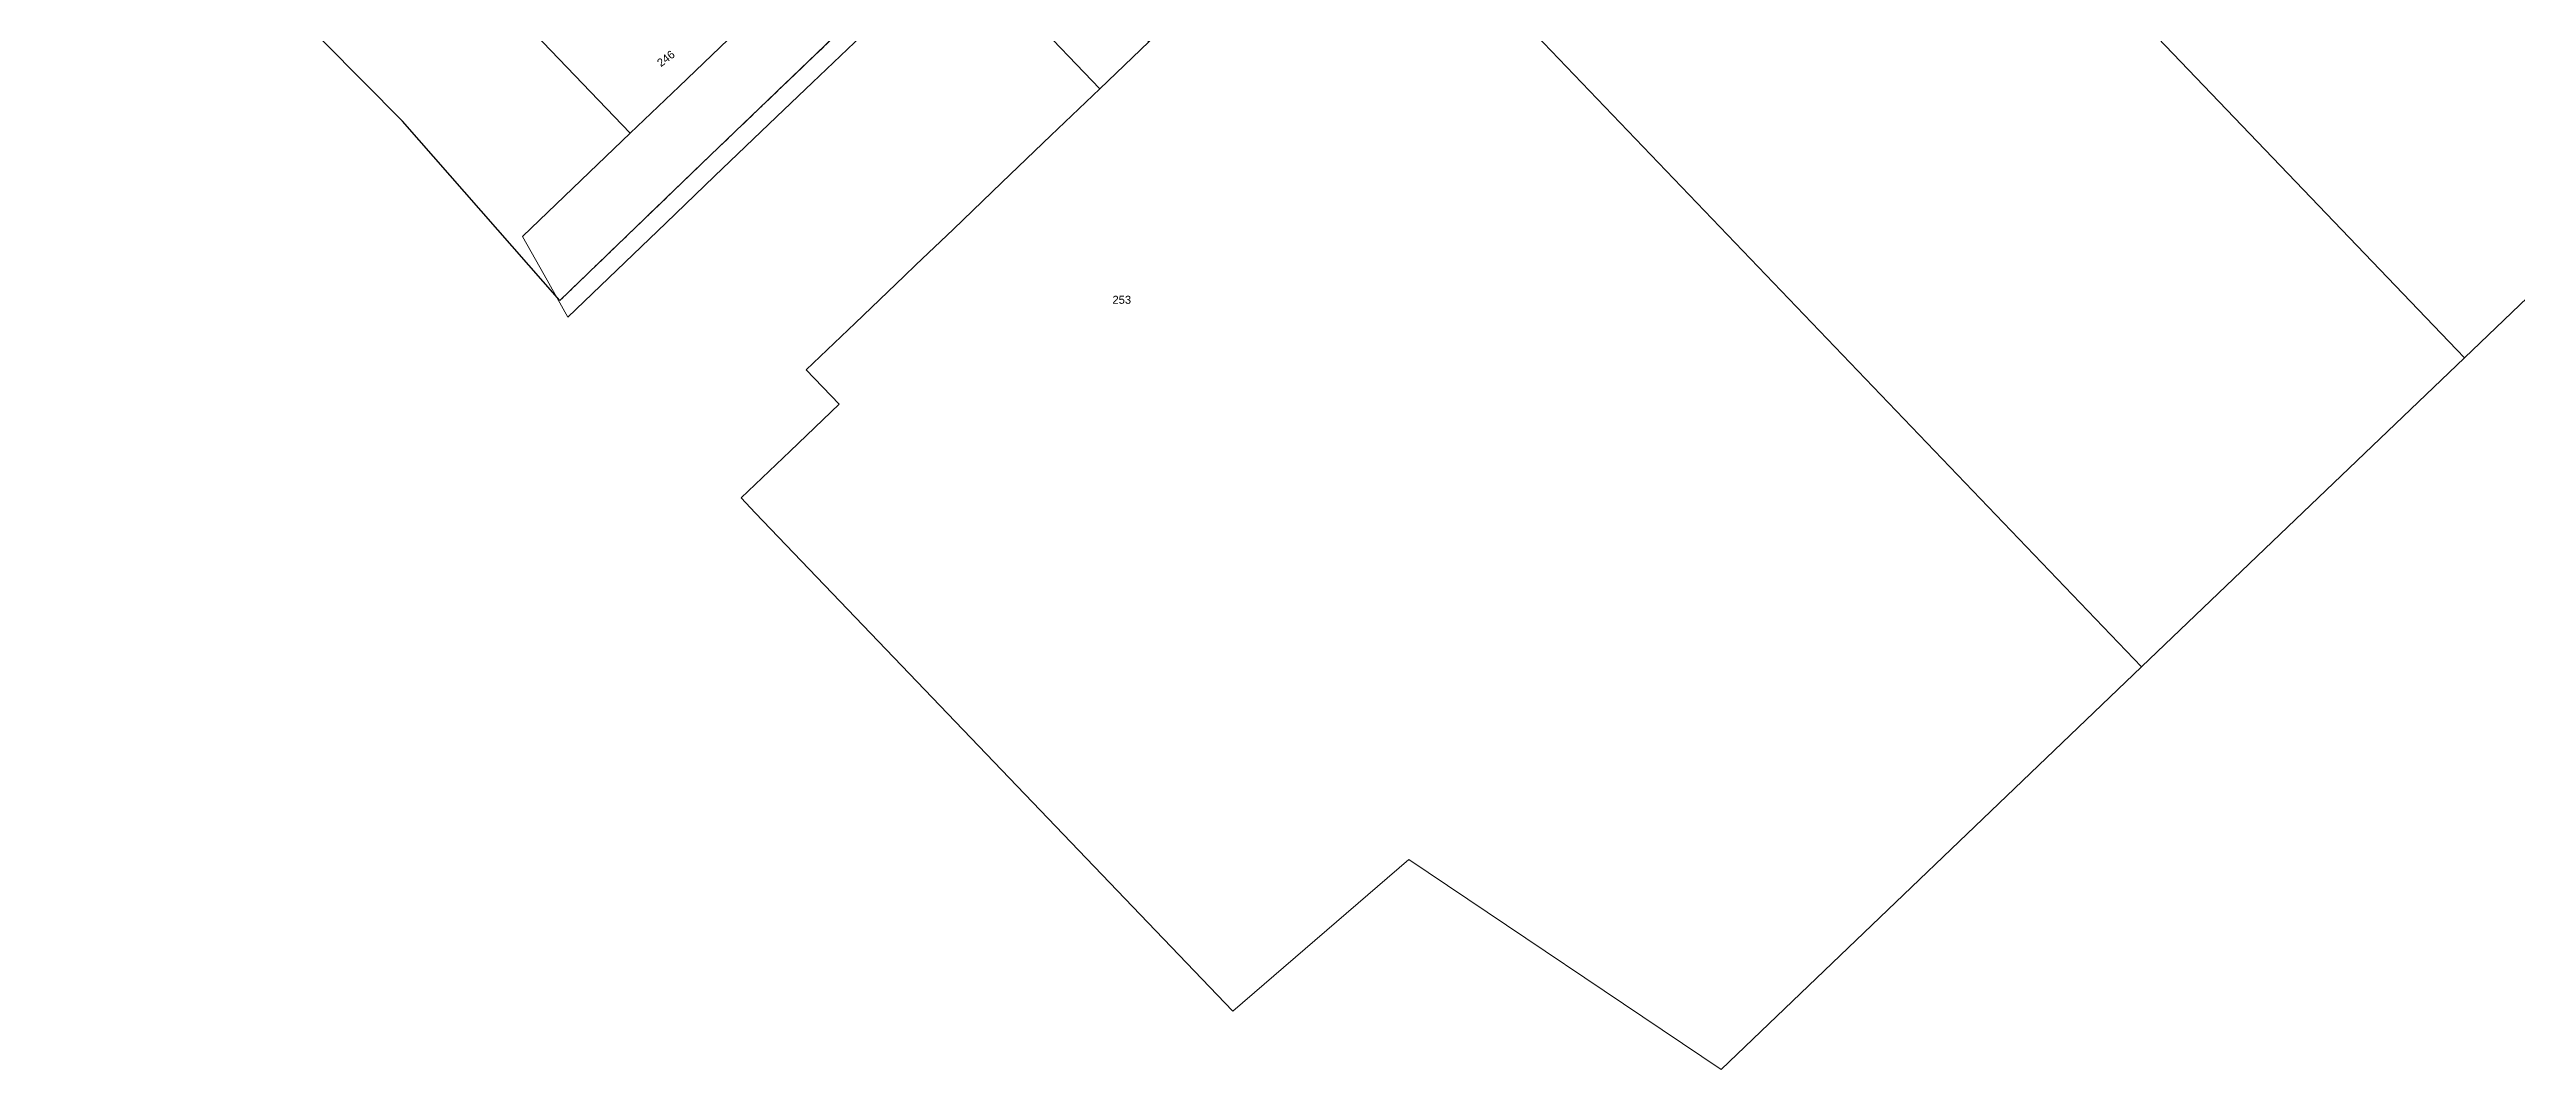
# Model space of a CAD drawing. Header units: metres. Extents: x 249598 to 250736, y 6276356 to 6277377.
# Drawn here: x 249670 to 250225, y 6276356 to 6276586 of the extents above; entities that cross this region are included whole.
import ezdxf

# ---------------------------------------------------------------- set-up
doc = ezdxf.new("R2010")
doc.units = ezdxf.units.M
doc.linetypes.add('Cable Exist OH', pattern=[1, 1, 0])
doc.layers.add('Cadastre Land Parcels_SP_EXT', color=9, linetype='Continuous', lineweight=5)
doc.layers.add('Cadastre Roads_SP_EXT', color=9, linetype='Continuous', lineweight=5)
doc.layers.add('Mains_HV_EXT', color=7, linetype='Continuous')
doc.layers.add('Mains_SL_EXT', color=7, linetype='Continuous')
doc.styles.get("Standard").update_dxf_attribs({"font": 'arial.ttf'})
doc.linetypes.add('Cable E OH', pattern='A,9.4,["E",Standard,S=1.7,R=0,X=0,Y=-1],0', length=9.4)

msp = doc.modelspace()

# ---------------------------------------------------------------- linework, layer by layer
at = {"layer": 'Cadastre Land Parcels_SP_EXT', "linetype": 'Continuous'}
for points in [[(250285.66, 6276585.94), (250076.9, 6276803.87), (250004.25, 6276734.28), (250213, 6276516.35), (250285.66, 6276585.94)], [(250213, 6276516.35), (250004.25, 6276734.28), (249931.61, 6276664.7), (250140.34, 6276446.76), (250213, 6276516.35)], [(250140.34, 6276446.76), (249931.61, 6276664.7), (249918.4, 6276652.06), (249949.99, 6276619.04), (249938.99, 6276608.49), (249927.99, 6276597.95), (249916.98, 6276587.41), (249905.97, 6276576.86), (249894.96, 6276566.32), (249883.95, 6276555.77), (249872.97, 6276545.23), (249864.61, 6276537.21), (249861.96, 6276534.68), (249850.93, 6276524.14), (249839.92, 6276513.59), (249847.33, 6276505.89), (249836.29, 6276495.34), (249825.31, 6276484.8), (249828.48, 6276481.47), (249935.92, 6276369.31), (249975.53, 6276403.42), (250045.76, 6276356.16), (250140.34, 6276446.76)], [(249811.34, 6276577.39), (249822.36, 6276587.93), (249792.04, 6276619.66), (249781.01, 6276609.04), (249770.01, 6276598.55), (249800.33, 6276566.85), (249811.34, 6276577.39)], [(249916.98, 6276587.41), (249885.38, 6276620.43), (249874.37, 6276609.88), (249905.97, 6276576.86), (249916.98, 6276587.41)]]:
    msp.add_lwpolyline(points, close=True, dxfattribs=at)
at = {"layer": 'Cadastre Roads_SP_EXT', "linetype": 'Continuous'}
msp.add_lwpolyline([(249822.36, 6276587.93), (249811.34, 6276577.39), (249800.33, 6276566.85), (249789.33, 6276556.3), (249776.11, 6276543.65), (249780.98, 6276534.98), (249786.3, 6276525.49), (249797.31, 6276536.06), (249797.31, 6276536.06), (249808.32, 6276546.62), (249819.33, 6276557.16), (249833.27, 6276570.53), (249841.34, 6276578.26), (249852.35, 6276588.8)], dxfattribs=at)
at = {"layer": 'Mains_HV_EXT', "linetype": 'Cable E OH'}
msp.add_lwpolyline([(249966.35, 6276703.61), (249937.97, 6276676.43), (249937.97, 6276676.43), (249904.74, 6276644.61), (249904.74, 6276644.61), (249882.51, 6276623.32), (249882.51, 6276623.32), (249849.69, 6276591.88), (249849.69, 6276591.88), (249816.56, 6276560.14), (249784.5, 6276529.21), (249749.14, 6276569.56), (249713.81, 6276605.27), (249713.81, 6276605.27), (249694.82, 6276625.39), (249669.66, 6276650.45)], dxfattribs=at)
at = {"layer": 'Mains_SL_EXT', "linetype": 'Cable Exist OH'}
msp.add_lwpolyline([(249784.5, 6276529.21), (249816.56, 6276560.14), (249849.69, 6276591.88), (249882.51, 6276623.32), (249904.74, 6276644.61), (249937.97, 6276676.43)], dxfattribs=at)

# ---------------------------------------------------------------- texts
at = {"layer": 'Cadastre Land Parcels_SP_EXT'}
msp.add_text('246', height=1.8, rotation=37.2203, dxfattribs=at).set_placement((249807.24, 6276581.68))
msp.add_text('253', height=1.8, dxfattribs=at).set_placement((249908.83, 6276528.48))

doc.saveas('drawing.dxf')
